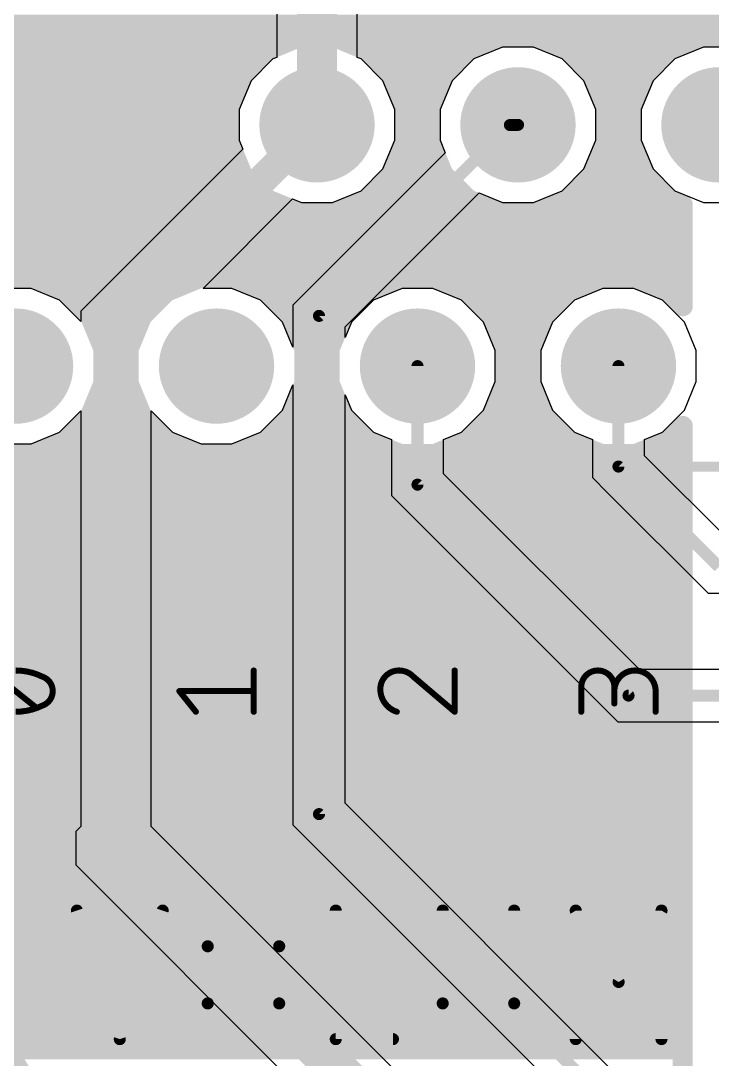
# Model space of a CAD drawing. Extents: x -1.28 to 1.28, y -1.28 to 1.27.
# Drawn here: x -1.047 to -0.703, y -0.645 to -0.128 of the extents above; entities that cross this region are included whole.
import ezdxf

# ---------------------------------------------------------------- set-up
doc = ezdxf.new("R2010")
doc.units = 0
for name, color, linetype in [('1', 12, 'CONTINUOUS'), ('16', 132, 'CONTINUOUS'), ('17', 110, 'CONTINUOUS'), ('20', 31, 'CONTINUOUS'), ('21', 100, 'CONTINUOUS')]:
    doc.layers.add(name, color=color, linetype=linetype)

# ---------------------------------------------------------------- blocks, each defined once
blk = doc.blocks.new('ROUNDP')
at = {"const_width": 0.5}
blk.add_lwpolyline([(0, -0.25, 1), (0, 0.25, 1), (0, -0.25)], format="xyb", dxfattribs=at)

msp = doc.modelspace()

# ---------------------------------------------------------------- linework, layer by layer
at = {"layer": '1', "const_width": 0.01}
for points in [[(-1.226636, -0.13), (-0.465355, -0.13)], [(-0.908693, -0.13622), (-0.924754, -0.142874)], [(-0.891307, -0.13622), (-0.908693, -0.13622)], [(-0.875245, -0.142874), (-0.891307, -0.13622)], [(-0.808693, -0.13622), (-0.824754, -0.142874)], [(-0.791307, -0.13622), (-0.808693, -0.13622)], [(-0.775245, -0.142874), (-0.791307, -0.13622)], [(-0.708693, -0.13622), (-0.724754, -0.142874)], [(-0.691307, -0.13622), (-0.708693, -0.13622)], [(-1.225384, -0.14), (-0.917817, -0.14)], [(-0.924754, -0.142874), (-0.937048, -0.155167)], [(-0.882183, -0.14), (-0.817817, -0.14)], [(-0.862952, -0.155167), (-0.875245, -0.142874)], [(-0.824754, -0.142874), (-0.837048, -0.155167)], [(-0.782183, -0.14), (-0.717817, -0.14)], [(-0.762952, -0.155167), (-0.775245, -0.142874)], [(-0.724754, -0.142874), (-0.737048, -0.155167)], [(-1.224132, -0.15), (-0.931881, -0.15)], [(-0.868119, -0.15), (-0.831881, -0.15)], [(-0.768119, -0.15), (-0.731881, -0.15)], [(-1.22288, -0.16), (-0.93905, -0.16)], [(-0.937048, -0.155167), (-0.943701, -0.171229)], [(-0.856299, -0.171229), (-0.862952, -0.155167)], [(-0.86095, -0.16), (-0.83905, -0.16)], [(-0.837048, -0.155167), (-0.843701, -0.171229)], [(-0.756299, -0.171229), (-0.762952, -0.155167)], [(-0.76095, -0.16), (-0.73905, -0.16)], [(-0.737048, -0.155167), (-0.743701, -0.171229)], [(-1.221628, -0.17), (-0.943192, -0.17)], [(-0.856808, -0.17), (-0.843192, -0.17)], [(-0.756808, -0.17), (-0.743192, -0.17)], [(-0.943701, -0.171229), (-0.943701, -0.188614)], [(-0.856299, -0.188614), (-0.856299, -0.171229)], [(-0.843701, -0.171229), (-0.843701, -0.188614)], [(-0.756299, -0.188614), (-0.756299, -0.171229)], [(-0.743701, -0.171229), (-0.743701, -0.188614)], [(-1.220376, -0.18), (-0.943701, -0.18)], [(-0.856299, -0.18), (-0.843701, -0.18)], [(-0.756299, -0.18), (-0.743701, -0.18)], [(-1.219124, -0.19), (-0.943127, -0.19)], [(-0.943701, -0.188614), (-0.937048, -0.204676)], [(-0.862952, -0.204676), (-0.856299, -0.188614)], [(-0.856873, -0.19), (-0.843127, -0.19)], [(-0.843701, -0.188614), (-0.837048, -0.204676)], [(-0.762952, -0.204676), (-0.756299, -0.188614)], [(-0.756873, -0.19), (-0.743127, -0.19)], [(-0.743701, -0.188614), (-0.737048, -0.204676)], [(-1.217872, -0.2), (-0.938984, -0.2)], [(-0.861016, -0.2), (-0.838984, -0.2)], [(-0.761016, -0.2), (-0.738984, -0.2)], [(-0.937048, -0.204676), (-0.924754, -0.216969)], [(-0.875245, -0.216969), (-0.862952, -0.204676)], [(-0.837048, -0.204676), (-0.824754, -0.216969)], [(-0.775245, -0.216969), (-0.762952, -0.204676)], [(-0.737048, -0.204676), (-0.724754, -0.216969)], [(-1.21662, -0.21), (-0.931723, -0.21)], [(-0.868277, -0.21), (-0.831723, -0.21)], [(-0.768277, -0.21), (-0.731723, -0.21)], [(-1.215288, -0.22), (-0.917437, -0.22)], [(-0.924754, -0.216969), (-0.908693, -0.223622)], [(-0.891307, -0.223622), (-0.875245, -0.216969)], [(-0.882563, -0.22), (-0.817437, -0.22)], [(-0.824754, -0.216969), (-0.808693, -0.223622)], [(-0.791307, -0.223622), (-0.775245, -0.216969)], [(-0.782563, -0.22), (-0.718, -0.22)], [(-0.724754, -0.216969), (-0.718, -0.219767)], [(-0.718, -0.219767), (-0.718, -0.270198)], [(-0.908693, -0.223622), (-0.891307, -0.223622)], [(-0.808693, -0.223622), (-0.791307, -0.223622)], [(-1.212929, -0.23), (-0.718, -0.23)], [(-1.21057, -0.24), (-0.718, -0.24)], [(-1.208211, -0.25), (-0.718, -0.25)], [(-1.041307, -0.256299), (-1.058693, -0.256299)], [(-1.025245, -0.262952), (-1.041307, -0.256299)], [(-0.958693, -0.256299), (-0.974754, -0.262952)], [(-0.941307, -0.256299), (-0.958693, -0.256299)], [(-0.925245, -0.262952), (-0.941307, -0.256299)], [(-0.858693, -0.256299), (-0.874754, -0.262952)], [(-0.841307, -0.256299), (-0.858693, -0.256299)], [(-0.825245, -0.262952), (-0.841307, -0.256299)], [(-0.758693, -0.256299), (-0.774754, -0.262952)], [(-0.741307, -0.256299), (-0.758693, -0.256299)], [(-0.725245, -0.262952), (-0.741307, -0.256299)], [(-1.032373, -0.26), (-0.967627, -0.26)], [(-1.012952, -0.275245), (-1.025245, -0.262952)], [(-0.974754, -0.262952), (-0.987048, -0.275245)], [(-0.932373, -0.26), (-0.867627, -0.26)], [(-0.912952, -0.275245), (-0.925245, -0.262952)], [(-0.874754, -0.262952), (-0.887048, -0.275245)], [(-0.832373, -0.26), (-0.767627, -0.26)], [(-0.812952, -0.275245), (-0.825245, -0.262952)], [(-0.774754, -0.262952), (-0.787048, -0.275245)], [(-0.732373, -0.26), (-0.718, -0.26)], [(-0.718, -0.270198), (-0.725245, -0.262952)], [(-1.018198, -0.27), (-0.981802, -0.27)], [(-0.918198, -0.27), (-0.881802, -0.27)], [(-0.818198, -0.27), (-0.781802, -0.27)], [(-0.718198, -0.27), (-0.718, -0.27)], [(-1.006299, -0.291307), (-1.012952, -0.275245)], [(-0.987048, -0.275245), (-0.993701, -0.291307)], [(-0.906299, -0.291307), (-0.912952, -0.275245)], [(-0.887048, -0.275245), (-0.893701, -0.291307)], [(-0.806299, -0.291307), (-0.812952, -0.275245)], [(-0.787048, -0.275245), (-0.793701, -0.291307)], [(-1.010983, -0.28), (-0.989017, -0.28)], [(-0.910983, -0.28), (-0.889017, -0.28)], [(-0.810983, -0.28), (-0.789017, -0.28)], [(-1.006841, -0.29), (-0.993159, -0.29)], [(-1.006299, -0.308693), (-1.006299, -0.291307)], [(-0.993701, -0.291307), (-0.993701, -0.308693)], [(-0.906841, -0.29), (-0.893159, -0.29)], [(-0.906299, -0.308693), (-0.906299, -0.291307)], [(-0.893701, -0.291307), (-0.893701, -0.308693)], [(-0.806841, -0.29), (-0.793159, -0.29)], [(-0.806299, -0.308693), (-0.806299, -0.291307)], [(-0.793701, -0.291307), (-0.793701, -0.308693)], [(-1.006299, -0.3), (-0.993701, -0.3)], [(-0.906299, -0.3), (-0.893701, -0.3)], [(-0.806299, -0.3), (-0.793701, -0.3)], [(-1.012952, -0.324754), (-1.006299, -0.308693)], [(-0.993701, -0.308693), (-0.987048, -0.324754)], [(-0.912952, -0.324754), (-0.906299, -0.308693)], [(-0.893701, -0.308693), (-0.887048, -0.324754)], [(-0.812952, -0.324754), (-0.806299, -0.308693)], [(-0.793701, -0.308693), (-0.787048, -0.324754)], [(-1.006841, -0.31), (-0.993159, -0.31)], [(-0.906841, -0.31), (-0.893159, -0.31)], [(-0.806841, -0.31), (-0.793159, -0.31)], [(-1.010983, -0.32), (-0.989017, -0.32)], [(-0.910983, -0.32), (-0.889017, -0.32)], [(-0.810983, -0.32), (-0.789017, -0.32)], [(-1.025245, -0.337048), (-1.012952, -0.324754)], [(-0.987048, -0.324754), (-0.974754, -0.337048)], [(-0.925245, -0.337048), (-0.912952, -0.324754)], [(-0.887048, -0.324754), (-0.874754, -0.337048)], [(-0.825245, -0.337048), (-0.812952, -0.324754)], [(-0.787048, -0.324754), (-0.774754, -0.337048)], [(-1.018198, -0.33), (-0.981802, -0.33)], [(-0.918198, -0.33), (-0.881802, -0.33)], [(-0.818198, -0.33), (-0.781802, -0.33)], [(-0.725245, -0.337048), (-0.718, -0.329802)], [(-0.718198, -0.33), (-0.718, -0.33)], [(-0.718, -0.329802), (-0.718, -0.87691)], [(-1.041307, -0.343701), (-1.025245, -0.337048)], [(-1.032373, -0.34), (-0.967627, -0.34)], [(-0.974754, -0.337048), (-0.958693, -0.343701)], [(-0.941307, -0.343701), (-0.925245, -0.337048)], [(-0.932373, -0.34), (-0.867627, -0.34)], [(-0.874754, -0.337048), (-0.858693, -0.343701)], [(-0.841307, -0.343701), (-0.825245, -0.337048)], [(-0.832373, -0.34), (-0.767627, -0.34)], [(-0.774754, -0.337048), (-0.758693, -0.343701)], [(-0.741307, -0.343701), (-0.725245, -0.337048)], [(-0.732373, -0.34), (-0.718, -0.34)], [(-1.058693, -0.343701), (-1.041307, -0.343701)], [(-0.958693, -0.343701), (-0.941307, -0.343701)], [(-0.858693, -0.343701), (-0.841307, -0.343701)], [(-0.758693, -0.343701), (-0.741307, -0.343701)], [(-1.184385, -0.35), (-0.718, -0.35)], [(-1.180861, -0.36), (-0.718, -0.36)], [(-1.177337, -0.37), (-0.718, -0.37)], [(-1.173813, -0.38), (-0.718, -0.38)], [(-1.170289, -0.39), (-0.718, -0.39)], [(-1.166765, -0.4), (-0.718, -0.4)], [(-1.163241, -0.41), (-0.718, -0.41)], [(-1.159717, -0.42), (-0.718, -0.42)], [(-1.156193, -0.43), (-0.718, -0.43)], [(-1.152669, -0.44), (-0.718, -0.44)], [(-1.149145, -0.45), (-0.718, -0.45)], [(-1.145621, -0.46), (-0.718, -0.46)], [(-1.142097, -0.47), (-0.718, -0.47)], [(-1.137657, -0.48), (-0.718, -0.48)], [(-1.132877, -0.49), (-0.718, -0.49)], [(-1.128096, -0.5), (-0.718, -0.5)], [(-1.123316, -0.51), (-0.718, -0.51)], [(-1.118535, -0.52), (-0.718, -0.52)], [(-1.113755, -0.53), (-0.718, -0.53)], [(-1.108974, -0.54), (-0.718, -0.54)], [(-1.104194, -0.55), (-0.718, -0.55)], [(-1.099413, -0.56), (-0.718, -0.56)], [(-1.094632, -0.57), (-0.718, -0.57)], [(-1.089852, -0.58), (-0.718, -0.58)], [(-1.085071, -0.59), (-0.718, -0.59)], [(-1.01464, -0.704545), (-1.084107, -0.592018)], [(-1.079179, -0.6), (-0.718, -0.6)], [(-1.073006, -0.61), (-0.718, -0.61)], [(-1.066833, -0.62), (-0.718, -0.62)], [(-1.060659, -0.63), (-0.718, -0.63)], [(-1.054486, -0.64), (-0.718, -0.64)]]:
    msp.add_lwpolyline(points, dxfattribs=at)
at = {"layer": '1', "const_width": 0.005}
for points in [[(-0.908693, -0.13372, 1), (-0.908693, -0.13872)], [(-0.907736, -0.13853, 1), (-0.909649, -0.133911)], [(-0.890351, -0.133911, 1), (-0.892264, -0.13853)], [(-0.891307, -0.13872, 1), (-0.891307, -0.13372)], [(-0.808693, -0.13372, 1), (-0.808693, -0.13872)], [(-0.807736, -0.13853, 1), (-0.809649, -0.133911)], [(-0.790351, -0.133911, 1), (-0.792264, -0.13853)], [(-0.791307, -0.13872, 1), (-0.791307, -0.13372)], [(-0.708693, -0.13372, 1), (-0.708693, -0.13872)], [(-0.707736, -0.13853, 1), (-0.709649, -0.133911)], [(-0.925711, -0.140564, 1), (-0.923798, -0.145183)], [(-0.922987, -0.144641, 1), (-0.926522, -0.141106)], [(-0.917817, -0.1425, 1), (-0.917817, -0.1375)], [(-0.882183, -0.1375, 1), (-0.882183, -0.1425)], [(-0.873478, -0.141106, 1), (-0.877013, -0.144641)], [(-0.876202, -0.145183, 1), (-0.874289, -0.140564)], [(-0.825711, -0.140564, 1), (-0.823798, -0.145183)], [(-0.822987, -0.144641, 1), (-0.826522, -0.141106)], [(-0.817817, -0.1425, 1), (-0.817817, -0.1375)], [(-0.782183, -0.1375, 1), (-0.782183, -0.1425)], [(-0.773478, -0.141106, 1), (-0.777013, -0.144641)], [(-0.776202, -0.145183, 1), (-0.774289, -0.140564)], [(-0.725711, -0.140564, 1), (-0.723798, -0.145183)], [(-0.722987, -0.144641, 1), (-0.726522, -0.141106)], [(-0.717817, -0.1425, 1), (-0.717817, -0.1375)], [(-0.931881, -0.1525, 1), (-0.931881, -0.1475)], [(-0.868119, -0.1475, 1), (-0.868119, -0.1525)], [(-0.831881, -0.1525, 1), (-0.831881, -0.1475)], [(-0.768119, -0.1475, 1), (-0.768119, -0.1525)], [(-0.731881, -0.1525, 1), (-0.731881, -0.1475)], [(-0.938815, -0.153399, 1), (-0.93528, -0.156934)], [(-0.934738, -0.156123, 1), (-0.939357, -0.15421)], [(-0.93905, -0.1625, 1), (-0.93905, -0.1575)], [(-0.860643, -0.15421, 1), (-0.865262, -0.156123)], [(-0.86472, -0.156934, 1), (-0.861184, -0.153399)], [(-0.86095, -0.1575, 1), (-0.86095, -0.1625)], [(-0.838815, -0.153399, 1), (-0.83528, -0.156934)], [(-0.834738, -0.156123, 1), (-0.839357, -0.15421)], [(-0.83905, -0.1625, 1), (-0.83905, -0.1575)], [(-0.760643, -0.15421, 1), (-0.765262, -0.156123)], [(-0.76472, -0.156934, 1), (-0.761184, -0.153399)], [(-0.76095, -0.1575, 1), (-0.76095, -0.1625)], [(-0.738815, -0.153399, 1), (-0.73528, -0.156934)], [(-0.734738, -0.156123, 1), (-0.739357, -0.15421)], [(-0.73905, -0.1625, 1), (-0.73905, -0.1575)], [(-0.943192, -0.1725, 1), (-0.943192, -0.1675)], [(-0.856808, -0.1675, 1), (-0.856808, -0.1725)], [(-0.843192, -0.1725, 1), (-0.843192, -0.1675)], [(-0.756808, -0.1675, 1), (-0.756808, -0.1725)], [(-0.743192, -0.1725, 1), (-0.743192, -0.1675)], [(-0.941201, -0.171229, 1), (-0.946201, -0.171229)], [(-0.94601, -0.170272, 1), (-0.941391, -0.172185)], [(-0.853799, -0.171229, 1), (-0.858799, -0.171229)], [(-0.858609, -0.172185, 1), (-0.85399, -0.170272)], [(-0.841201, -0.171229, 1), (-0.846201, -0.171229)], [(-0.84601, -0.170272, 1), (-0.841391, -0.172185)], [(-0.753799, -0.171229, 1), (-0.758799, -0.171229)], [(-0.758609, -0.172185, 1), (-0.75399, -0.170272)], [(-0.741201, -0.171229, 1), (-0.746201, -0.171229)], [(-0.74601, -0.170272, 1), (-0.741391, -0.172185)], [(-0.943701, -0.1825, 1), (-0.943701, -0.1775)], [(-0.856299, -0.1775, 1), (-0.856299, -0.1825)], [(-0.843701, -0.1825, 1), (-0.843701, -0.1775)], [(-0.756299, -0.1775, 1), (-0.756299, -0.1825)], [(-0.743701, -0.1825, 1), (-0.743701, -0.1775)], [(-0.941391, -0.187657, 1), (-0.94601, -0.189571)], [(-0.943127, -0.1925, 1), (-0.943127, -0.1875)], [(-0.856873, -0.1875, 1), (-0.856873, -0.1925)], [(-0.85399, -0.189571, 1), (-0.858609, -0.187657)], [(-0.841391, -0.187657, 1), (-0.84601, -0.189571)], [(-0.843127, -0.1925, 1), (-0.843127, -0.1875)], [(-0.756873, -0.1875, 1), (-0.756873, -0.1925)], [(-0.75399, -0.189571, 1), (-0.758609, -0.187657)], [(-0.741391, -0.187657, 1), (-0.74601, -0.189571)], [(-0.743127, -0.1925, 1), (-0.743127, -0.1875)], [(-0.946201, -0.188614, 1), (-0.941201, -0.188614)], [(-0.858799, -0.188614, 1), (-0.853799, -0.188614)], [(-0.846201, -0.188614, 1), (-0.841201, -0.188614)], [(-0.758799, -0.188614, 1), (-0.753799, -0.188614)], [(-0.746201, -0.188614, 1), (-0.741201, -0.188614)], [(-0.938984, -0.2025, 1), (-0.938984, -0.1975)], [(-0.861016, -0.1975, 1), (-0.861016, -0.2025)], [(-0.838984, -0.2025, 1), (-0.838984, -0.1975)], [(-0.761016, -0.1975, 1), (-0.761016, -0.2025)], [(-0.738984, -0.2025, 1), (-0.738984, -0.1975)], [(-0.93528, -0.202908, 1), (-0.938815, -0.206443)], [(-0.939357, -0.205632, 1), (-0.934738, -0.203719)], [(-0.865262, -0.203719, 1), (-0.860643, -0.205632)], [(-0.861184, -0.206443, 1), (-0.86472, -0.202908)], [(-0.83528, -0.202908, 1), (-0.838815, -0.206443)], [(-0.839357, -0.205632, 1), (-0.834738, -0.203719)], [(-0.765262, -0.203719, 1), (-0.760643, -0.205632)], [(-0.761184, -0.206443, 1), (-0.76472, -0.202908)], [(-0.73528, -0.202908, 1), (-0.738815, -0.206443)], [(-0.739357, -0.205632, 1), (-0.734738, -0.203719)], [(-0.931723, -0.2125, 1), (-0.931723, -0.2075)], [(-0.868277, -0.2075, 1), (-0.868277, -0.2125)], [(-0.831723, -0.2125, 1), (-0.831723, -0.2075)], [(-0.768277, -0.2075, 1), (-0.768277, -0.2125)], [(-0.731723, -0.2125, 1), (-0.731723, -0.2075)], [(-0.923798, -0.214659, 1), (-0.925711, -0.219279)], [(-0.926522, -0.218737, 1), (-0.922987, -0.215201)], [(-0.917437, -0.2225, 1), (-0.917437, -0.2175)], [(-0.882563, -0.2175, 1), (-0.882563, -0.2225)], [(-0.877013, -0.215201, 1), (-0.873478, -0.218737)], [(-0.874289, -0.219279, 1), (-0.876202, -0.214659)], [(-0.823798, -0.214659, 1), (-0.825711, -0.219279)], [(-0.826522, -0.218737, 1), (-0.822987, -0.215201)], [(-0.817437, -0.2225, 1), (-0.817437, -0.2175)], [(-0.782563, -0.2175, 1), (-0.782563, -0.2225)], [(-0.777013, -0.215201, 1), (-0.773478, -0.218737)], [(-0.774289, -0.219279, 1), (-0.776202, -0.214659)], [(-0.723798, -0.214659, 1), (-0.725711, -0.219279)], [(-0.726522, -0.218737, 1), (-0.722987, -0.215201)], [(-0.7155, -0.219767, 1), (-0.7205, -0.219767)], [(-0.718957, -0.222076, 1), (-0.717043, -0.217457)], [(-0.718, -0.2225, 1), (-0.718, -0.2175)], [(-0.908693, -0.221122, 1), (-0.908693, -0.226122)], [(-0.909649, -0.225932, 1), (-0.907736, -0.221312)], [(-0.892264, -0.221312, 1), (-0.890351, -0.225932)], [(-0.891307, -0.226122, 1), (-0.891307, -0.221122)], [(-0.808693, -0.221122, 1), (-0.808693, -0.226122)], [(-0.809649, -0.225932, 1), (-0.807736, -0.221312)], [(-0.792264, -0.221312, 1), (-0.790351, -0.225932)], [(-0.791307, -0.226122, 1), (-0.791307, -0.221122)], [(-0.718, -0.2325, 1), (-0.718, -0.2275)], [(-0.718, -0.2425, 1), (-0.718, -0.2375)], [(-0.718, -0.2525, 1), (-0.718, -0.2475)], [(-1.040351, -0.25399, 1), (-1.042264, -0.258609)], [(-1.041307, -0.258799, 1), (-1.041307, -0.253799)], [(-0.958693, -0.253799, 1), (-0.958693, -0.258799)], [(-0.957736, -0.258609, 1), (-0.959649, -0.25399)], [(-0.940351, -0.25399, 1), (-0.942264, -0.258609)], [(-0.941307, -0.258799, 1), (-0.941307, -0.253799)], [(-0.858693, -0.253799, 1), (-0.858693, -0.258799)], [(-0.857736, -0.258609, 1), (-0.859649, -0.25399)], [(-0.840351, -0.25399, 1), (-0.842264, -0.258609)], [(-0.841307, -0.258799, 1), (-0.841307, -0.253799)], [(-0.758693, -0.253799, 1), (-0.758693, -0.258799)], [(-0.757736, -0.258609, 1), (-0.759649, -0.25399)], [(-0.740351, -0.25399, 1), (-0.742264, -0.258609)], [(-0.741307, -0.258799, 1), (-0.741307, -0.253799)], [(-1.032373, -0.2575, 1), (-1.032373, -0.2625)], [(-1.023478, -0.261184, 1), (-1.027013, -0.26472)], [(-1.026202, -0.265262, 1), (-1.024289, -0.260643)], [(-0.975711, -0.260643, 1), (-0.973798, -0.265262)], [(-0.972987, -0.26472, 1), (-0.976522, -0.261184)], [(-0.967627, -0.2625, 1), (-0.967627, -0.2575)], [(-0.932373, -0.2575, 1), (-0.932373, -0.2625)], [(-0.923478, -0.261184, 1), (-0.927013, -0.26472)], [(-0.926202, -0.265262, 1), (-0.924289, -0.260643)], [(-0.875711, -0.260643, 1), (-0.873798, -0.265262)], [(-0.872987, -0.26472, 1), (-0.876522, -0.261184)], [(-0.867627, -0.2625, 1), (-0.867627, -0.2575)], [(-0.832373, -0.2575, 1), (-0.832373, -0.2625)], [(-0.823478, -0.261184, 1), (-0.827013, -0.26472)], [(-0.826202, -0.265262, 1), (-0.824289, -0.260643)], [(-0.775711, -0.260643, 1), (-0.773798, -0.265262)], [(-0.772987, -0.26472, 1), (-0.776522, -0.261184)], [(-0.767627, -0.2625, 1), (-0.767627, -0.2575)], [(-0.732373, -0.2575, 1), (-0.732373, -0.2625)], [(-0.723478, -0.261185, 1), (-0.727013, -0.26472)], [(-0.726202, -0.265262, 1), (-0.724289, -0.260643)], [(-0.718, -0.2625, 1), (-0.718, -0.2575)], [(-1.018198, -0.2675, 1), (-1.018198, -0.2725)], [(-0.981802, -0.2725, 1), (-0.981802, -0.2675)], [(-0.918198, -0.2675, 1), (-0.918198, -0.2725)], [(-0.881802, -0.2725, 1), (-0.881802, -0.2675)], [(-0.818198, -0.2675, 1), (-0.818198, -0.2725)], [(-0.781802, -0.2725, 1), (-0.781802, -0.2675)], [(-0.718198, -0.2675, 1), (-0.718198, -0.2725)], [(-0.7205, -0.270198, 1), (-0.7155, -0.270198)], [(-0.719768, -0.271966, 1), (-0.716232, -0.26843)], [(-0.718, -0.2725, 1), (-0.718, -0.2675)], [(-1.010643, -0.274289, 1), (-1.015262, -0.276202)], [(-1.01472, -0.277013, 1), (-1.011184, -0.273478)], [(-0.988815, -0.273478, 1), (-0.98528, -0.277013)], [(-0.984738, -0.276202, 1), (-0.989357, -0.274289)], [(-0.910643, -0.274289, 1), (-0.915262, -0.276202)], [(-0.91472, -0.277013, 1), (-0.911184, -0.273478)], [(-0.888815, -0.273478, 1), (-0.88528, -0.277013)], [(-0.884738, -0.276202, 1), (-0.889357, -0.274289)], [(-0.810643, -0.274289, 1), (-0.815262, -0.276202)], [(-0.81472, -0.277013, 1), (-0.811184, -0.273478)], [(-0.788815, -0.273478, 1), (-0.78528, -0.277013)], [(-0.784738, -0.276202, 1), (-0.789357, -0.274289)], [(-1.010983, -0.2775, 1), (-1.010983, -0.2825)], [(-0.989017, -0.2825, 1), (-0.989017, -0.2775)], [(-0.910983, -0.2775, 1), (-0.910983, -0.2825)], [(-0.889017, -0.2825, 1), (-0.889017, -0.2775)], [(-0.810983, -0.2775, 1), (-0.810983, -0.2825)], [(-0.789017, -0.2825, 1), (-0.789017, -0.2775)], [(-1.006841, -0.2875, 1), (-1.006841, -0.2925)], [(-1.003799, -0.291307, 1), (-1.008799, -0.291307)], [(-1.008609, -0.292264, 1), (-1.00399, -0.290351)], [(-0.991201, -0.291307, 1), (-0.996201, -0.291307)], [(-0.99601, -0.290351, 1), (-0.991391, -0.292264)], [(-0.993159, -0.2925, 1), (-0.993159, -0.2875)], [(-0.906841, -0.2875, 1), (-0.906841, -0.2925)], [(-0.903799, -0.291307, 1), (-0.908799, -0.291307)], [(-0.908609, -0.292264, 1), (-0.90399, -0.290351)], [(-0.891201, -0.291307, 1), (-0.896201, -0.291307)], [(-0.89601, -0.290351, 1), (-0.891391, -0.292264)], [(-0.893159, -0.2925, 1), (-0.893159, -0.2875)], [(-0.806841, -0.2875, 1), (-0.806841, -0.2925)], [(-0.803799, -0.291307, 1), (-0.808799, -0.291307)], [(-0.808609, -0.292264, 1), (-0.80399, -0.290351)], [(-0.791201, -0.291307, 1), (-0.796201, -0.291307)], [(-0.79601, -0.290351, 1), (-0.791391, -0.292264)], [(-0.793159, -0.2925, 1), (-0.793159, -0.2875)], [(-1.006299, -0.2975, 1), (-1.006299, -0.3025)], [(-0.993701, -0.3025, 1), (-0.993701, -0.2975)], [(-0.906299, -0.2975, 1), (-0.906299, -0.3025)], [(-0.893701, -0.3025, 1), (-0.893701, -0.2975)], [(-0.806299, -0.2975, 1), (-0.806299, -0.3025)], [(-0.793701, -0.3025, 1), (-0.793701, -0.2975)], [(-1.00399, -0.309649, 1), (-1.008609, -0.307736)], [(-0.991391, -0.307736, 1), (-0.99601, -0.309649)], [(-0.90399, -0.309649, 1), (-0.908609, -0.307736)], [(-0.891391, -0.307736, 1), (-0.89601, -0.309649)], [(-0.80399, -0.309649, 1), (-0.808609, -0.307736)], [(-0.791391, -0.307736, 1), (-0.79601, -0.309649)], [(-1.006841, -0.3075, 1), (-1.006841, -0.3125)], [(-1.008799, -0.308693, 1), (-1.003799, -0.308693)], [(-0.996201, -0.308693, 1), (-0.991201, -0.308693)], [(-0.993159, -0.3125, 1), (-0.993159, -0.3075)], [(-0.906841, -0.3075, 1), (-0.906841, -0.3125)], [(-0.908799, -0.308693, 1), (-0.903799, -0.308693)], [(-0.896201, -0.308693, 1), (-0.891201, -0.308693)], [(-0.893159, -0.3125, 1), (-0.893159, -0.3075)], [(-0.806841, -0.3075, 1), (-0.806841, -0.3125)], [(-0.808799, -0.308693, 1), (-0.803799, -0.308693)], [(-0.796201, -0.308693, 1), (-0.791201, -0.308693)], [(-0.793159, -0.3125, 1), (-0.793159, -0.3075)], [(-1.010983, -0.3175, 1), (-1.010983, -0.3225)], [(-0.989017, -0.3225, 1), (-0.989017, -0.3175)], [(-0.910983, -0.3175, 1), (-0.910983, -0.3225)], [(-0.889017, -0.3225, 1), (-0.889017, -0.3175)], [(-0.810983, -0.3175, 1), (-0.810983, -0.3225)], [(-0.789017, -0.3225, 1), (-0.789017, -0.3175)], [(-1.011184, -0.326522, 1), (-1.01472, -0.322987)], [(-0.98528, -0.322987, 1), (-0.988815, -0.326522)], [(-0.911184, -0.326522, 1), (-0.91472, -0.322987)], [(-0.88528, -0.322987, 1), (-0.888815, -0.326522)], [(-0.811184, -0.326522, 1), (-0.81472, -0.322987)], [(-0.78528, -0.322987, 1), (-0.788815, -0.326522)], [(-1.018198, -0.3275, 1), (-1.018198, -0.3325)], [(-1.015262, -0.323798, 1), (-1.010643, -0.325711)], [(-0.989357, -0.325711, 1), (-0.984738, -0.323798)], [(-0.981802, -0.3325, 1), (-0.981802, -0.3275)], [(-0.918198, -0.3275, 1), (-0.918198, -0.3325)], [(-0.915262, -0.323798, 1), (-0.910643, -0.325711)], [(-0.889357, -0.325711, 1), (-0.884738, -0.323798)], [(-0.881802, -0.3325, 1), (-0.881802, -0.3275)], [(-0.818198, -0.3275, 1), (-0.818198, -0.3325)], [(-0.815262, -0.323798, 1), (-0.810643, -0.325711)], [(-0.789357, -0.325711, 1), (-0.784738, -0.323798)], [(-0.781802, -0.3325, 1), (-0.781802, -0.3275)], [(-0.718198, -0.3275, 1), (-0.718198, -0.3325)], [(-0.7155, -0.329802, 1), (-0.7205, -0.329802)], [(-0.716232, -0.33157, 1), (-0.719768, -0.328034)], [(-0.718, -0.3325, 1), (-0.718, -0.3275)], [(-1.032373, -0.3375, 1), (-1.032373, -0.3425)], [(-1.027013, -0.33528, 1), (-1.023478, -0.338815)], [(-1.024289, -0.339357, 1), (-1.026202, -0.334738)], [(-0.973798, -0.334738, 1), (-0.975711, -0.339357)], [(-0.976522, -0.338815, 1), (-0.972987, -0.33528)], [(-0.967627, -0.3425, 1), (-0.967627, -0.3375)], [(-0.932373, -0.3375, 1), (-0.932373, -0.3425)], [(-0.927013, -0.33528, 1), (-0.923478, -0.338815)], [(-0.924289, -0.339357, 1), (-0.926202, -0.334738)], [(-0.873798, -0.334738, 1), (-0.875711, -0.339357)], [(-0.876522, -0.338815, 1), (-0.872987, -0.33528)], [(-0.867627, -0.3425, 1), (-0.867627, -0.3375)], [(-0.832373, -0.3375, 1), (-0.832373, -0.3425)], [(-0.827013, -0.33528, 1), (-0.823478, -0.338815)], [(-0.824289, -0.339357, 1), (-0.826202, -0.334738)], [(-0.773798, -0.334738, 1), (-0.775711, -0.339357)], [(-0.776522, -0.338815, 1), (-0.772987, -0.33528)], [(-0.767627, -0.3425, 1), (-0.767627, -0.3375)], [(-0.732373, -0.3375, 1), (-0.732373, -0.3425)], [(-0.727013, -0.33528, 1), (-0.723478, -0.338815)], [(-0.724289, -0.339357, 1), (-0.726202, -0.334738)], [(-0.718, -0.3425, 1), (-0.718, -0.3375)], [(-1.042264, -0.341391, 1), (-1.040351, -0.34601)], [(-1.041307, -0.346201, 1), (-1.041307, -0.341201)], [(-0.958693, -0.341201, 1), (-0.958693, -0.346201)], [(-0.959649, -0.34601, 1), (-0.957736, -0.341391)], [(-0.942264, -0.341391, 1), (-0.940351, -0.34601)], [(-0.941307, -0.346201, 1), (-0.941307, -0.341201)], [(-0.858693, -0.341201, 1), (-0.858693, -0.346201)], [(-0.859649, -0.34601, 1), (-0.857736, -0.341391)], [(-0.842264, -0.341391, 1), (-0.840351, -0.34601)], [(-0.841307, -0.346201, 1), (-0.841307, -0.341201)], [(-0.758693, -0.341201, 1), (-0.758693, -0.346201)], [(-0.759649, -0.34601, 1), (-0.757736, -0.341391)], [(-0.742264, -0.341391, 1), (-0.740351, -0.34601)], [(-0.741307, -0.346201, 1), (-0.741307, -0.341201)], [(-0.718, -0.3525, 1), (-0.718, -0.3475)], [(-0.718, -0.3625, 1), (-0.718, -0.3575)], [(-0.718, -0.3725, 1), (-0.718, -0.3675)], [(-0.718, -0.3825, 1), (-0.718, -0.3775)], [(-0.718, -0.3925, 1), (-0.718, -0.3875)], [(-0.718, -0.4025, 1), (-0.718, -0.3975)], [(-0.718, -0.4125, 1), (-0.718, -0.4075)], [(-0.718, -0.4225, 1), (-0.718, -0.4175)], [(-0.718, -0.4325, 1), (-0.718, -0.4275)], [(-0.718, -0.4425, 1), (-0.718, -0.4375)], [(-0.718, -0.4525, 1), (-0.718, -0.4475)], [(-0.718, -0.4625, 1), (-0.718, -0.4575)], [(-0.718, -0.4725, 1), (-0.718, -0.4675)], [(-0.718, -0.4825, 1), (-0.718, -0.4775)], [(-0.718, -0.4925, 1), (-0.718, -0.4875)], [(-0.718, -0.5025, 1), (-0.718, -0.4975)], [(-0.718, -0.5125, 1), (-0.718, -0.5075)], [(-0.718, -0.5225, 1), (-0.718, -0.5175)], [(-0.718, -0.5325, 1), (-0.718, -0.5275)], [(-0.718, -0.5425, 1), (-0.718, -0.5375)], [(-0.718, -0.5525, 1), (-0.718, -0.5475)], [(-0.718, -0.5625, 1), (-0.718, -0.5575)], [(-0.718, -0.5725, 1), (-0.718, -0.5675)], [(-0.718, -0.5825, 1), (-0.718, -0.5775)], [(-0.718, -0.5925, 1), (-0.718, -0.5875)], [(-0.718, -0.6025, 1), (-0.718, -0.5975)], [(-0.718, -0.6125, 1), (-0.718, -0.6075)], [(-0.718, -0.6225, 1), (-0.718, -0.6175)], [(-0.718, -0.6325, 1), (-0.718, -0.6275)], [(-0.718, -0.6425, 1), (-0.718, -0.6375)]]:
    msp.add_lwpolyline(points, format="xyb", dxfattribs=at)
at = {"layer": '16'}
for p, q in [((-0.879999, -0.146316), (-0.879999, 0.062285)), ((-0.920001, 0.045715), (-0.920001, -0.146316)), ((-0.807698, -0.14122), (-0.821923, -0.147112)), ((-0.792302, -0.14122), (-0.807698, -0.14122)), ((-0.778077, -0.147112), (-0.792302, -0.14122)), ((-0.707698, -0.14122), (-0.721923, -0.147112)), ((-0.692302, -0.14122), (-0.707698, -0.14122)), ((-0.921923, -0.147112), (-0.932809, -0.157999)), ((-0.920001, -0.146316), (-0.921923, -0.147112)), ((-0.878077, -0.147112), (-0.879999, -0.146316)), ((-0.86719, -0.157999), (-0.878077, -0.147112)), ((-0.821923, -0.147112), (-0.832809, -0.157999)), ((-0.76719, -0.157999), (-0.778077, -0.147112)), ((-0.721923, -0.147112), (-0.732809, -0.157999)), ((-0.932809, -0.157999), (-0.938701, -0.172223)), ((-0.861298, -0.172223), (-0.86719, -0.157999)), ((-0.832809, -0.157999), (-0.838701, -0.172223)), ((-0.761298, -0.172223), (-0.76719, -0.157999)), ((-0.732809, -0.157999), (-0.738701, -0.172223)), ((-0.938701, -0.172223), (-0.938701, -0.187619)), ((-0.861298, -0.187619), (-0.861298, -0.172223)), ((-0.838701, -0.172223), (-0.838701, -0.187619)), ((-0.761298, -0.187619), (-0.761298, -0.172223)), ((-0.738701, -0.172223), (-0.738701, -0.187619)), ((-0.938701, -0.187619), (-0.93687, -0.192041)), ((-0.86719, -0.201844), (-0.861298, -0.187619)), ((-0.838701, -0.187619), (-0.836154, -0.193769)), ((-0.76719, -0.201844), (-0.761298, -0.187619)), ((-0.738701, -0.187619), (-0.732809, -0.201844)), ((-0.93687, -0.192041), (-1.007249, -0.262421)), ((-0.836154, -0.193769), (-0.912001, -0.269615)), ((-0.878077, -0.212731), (-0.86719, -0.201844)), ((-0.778077, -0.212731), (-0.76719, -0.201844)), ((-0.732809, -0.201844), (-0.721923, -0.212731)), ((-0.956628, -0.261298), (-0.91212, -0.216791)), ((-0.91212, -0.216791), (-0.907698, -0.218623)), ((-0.892302, -0.218623), (-0.878077, -0.212731)), ((-0.885999, -0.280385), (-0.819393, -0.213779)), ((-0.819393, -0.213779), (-0.807698, -0.218623)), ((-0.792302, -0.218623), (-0.778077, -0.212731)), ((-0.721923, -0.212731), (-0.707698, -0.218623)), ((-0.907698, -0.218623), (-0.892302, -0.218623)), ((-0.807698, -0.218623), (-0.792302, -0.218623)), ((-0.707698, -0.218623), (-0.692302, -0.218623)), ((-1.042302, -0.261298), (-1.057698, -0.261298)), ((-1.028077, -0.26719), (-1.042302, -0.261298)), ((-1.007249, -0.262421), (-1.017501, -0.272672)), ((-0.942302, -0.261298), (-0.956628, -0.261298)), ((-0.928077, -0.26719), (-0.942302, -0.261298)), ((-0.857698, -0.261298), (-0.871923, -0.26719)), ((-0.842302, -0.261298), (-0.857698, -0.261298)), ((-0.828077, -0.26719), (-0.842302, -0.261298)), ((-0.757698, -0.261298), (-0.771923, -0.26719)), ((-0.742302, -0.261298), (-0.757698, -0.261298)), ((-0.728077, -0.26719), (-0.742302, -0.261298)), ((-1.017501, -0.277767), (-1.028077, -0.26719)), ((-0.91719, -0.278077), (-0.928077, -0.26719)), ((-0.871923, -0.26719), (-0.882809, -0.278077)), ((-0.81719, -0.278077), (-0.828077, -0.26719)), ((-0.771923, -0.26719), (-0.782809, -0.278077)), ((-0.71719, -0.278077), (-0.728077, -0.26719)), ((-1.017501, -0.272672), (-1.017501, -0.277767)), ((-0.912001, -0.269615), (-0.912001, -0.290607)), ((-0.912001, -0.290607), (-0.91719, -0.278077)), ((-0.882809, -0.278077), (-0.885999, -0.285778)), ((-0.811298, -0.292302), (-0.81719, -0.278077)), ((-0.782809, -0.278077), (-0.788701, -0.292302)), ((-0.711298, -0.292302), (-0.71719, -0.278077)), ((-0.885999, -0.285778), (-0.885999, -0.280385)), ((-0.811298, -0.307698), (-0.811298, -0.292302)), ((-0.788701, -0.292302), (-0.788701, -0.307698)), ((-0.711298, -0.307698), (-0.711298, -0.292302)), ((-0.91719, -0.321923), (-0.912001, -0.309393)), ((-0.912001, -0.309393), (-0.912001, -0.528385)), ((-0.81719, -0.321923), (-0.811298, -0.307698)), ((-0.788701, -0.307698), (-0.782809, -0.321923)), ((-0.71719, -0.321923), (-0.711298, -0.307698)), ((-0.885999, -0.517615), (-0.885999, -0.314221)), ((-0.885999, -0.314221), (-0.882809, -0.321923)), ((-1.028077, -0.332809), (-1.017501, -0.322233)), ((-1.017501, -0.322233), (-1.017501, -0.529215)), ((-0.982499, -0.529215), (-0.982499, -0.322233)), ((-0.982499, -0.322233), (-0.971923, -0.332809)), ((-0.928077, -0.332809), (-0.91719, -0.321923)), ((-0.882809, -0.321923), (-0.871923, -0.332809)), ((-0.828077, -0.332809), (-0.81719, -0.321923)), ((-0.782809, -0.321923), (-0.771923, -0.332809)), ((-0.728077, -0.332809), (-0.71719, -0.321923)), ((-1.042302, -0.338701), (-1.028077, -0.332809)), ((-0.971923, -0.332809), (-0.957698, -0.338701)), ((-0.942302, -0.338701), (-0.928077, -0.332809)), ((-0.871923, -0.332809), (-0.863001, -0.336505)), ((-0.836999, -0.336505), (-0.828077, -0.332809)), ((-0.771923, -0.332809), (-0.763001, -0.336505)), ((-0.736999, -0.336505), (-0.728077, -0.332809)), ((-1.057698, -0.338701), (-1.042302, -0.338701)), ((-0.957698, -0.338701), (-0.942302, -0.338701)), ((-0.863001, -0.336505), (-0.863001, -0.364385)), ((-0.836999, -0.353615), (-0.836999, -0.336505)), ((-0.763001, -0.336505), (-0.763001, -0.355385)), ((-0.736999, -0.344615), (-0.736999, -0.336505)), ((-0.694615, -0.386999), (-0.736999, -0.344615)), ((-0.739615, -0.450999), (-0.836999, -0.353615)), ((-0.763001, -0.355385), (-0.755385, -0.363001)), ((-0.863001, -0.364385), (-0.750385, -0.477001)), ((-0.755385, -0.363001), (-0.705385, -0.413001)), ((-0.705385, -0.413001), (-0.443615, -0.413001)), ((-0.285385, -0.450999), (-0.739615, -0.450999)), ((-0.750385, -0.477001), (-0.274615, -0.477001)), ((-0.471102, -0.932512), (-0.885999, -0.517615)), ((-1.017501, -0.529215), (-1.020001, -0.531715)), ((-1.020001, -0.531715), (-1.020001, -0.548285)), ((-0.425715, -1.085999), (-0.982499, -0.529215)), ((-0.912001, -0.528385), (-0.904385, -0.536001)), ((-0.904385, -0.536001), (-0.425385, -1.015001)), ((-1.020001, -0.548285), (-0.442285, -1.126001))]:
    msp.add_line(p, q, dxfattribs=at)
for points, const_width in [([(-0.9, 0.054), (-0.9, -0.179921)], 0.02), ([(-0.9, -0.179921), (-1, -0.279921)], 0.015), ([(-0.804, -0.18), (-0.899, -0.275)], 0.006), ([(-0.804, -0.18), (-0.8, -0.179921)], 0.006), ([(-1, -0.279921), (-1, -0.54)], 0.015), ([(-0.899, -0.275), (-0.899, -0.523)], 0.006), ([(-0.85, -0.3), (-0.85, -0.359)], 0.006), ([(-0.75, -0.3), (-0.75, -0.35)], 0.006), ([(-0.7, -0.4), (-0.75, -0.35)], 0.006), ([(-0.745, -0.464), (-0.85, -0.359)], 0.006), ([(-0.745, -0.464), (-0.28, -0.464)], 0.006), ([(-0.899, -0.523), (-0.42, -1.002)], 0.006), ([(-1, -0.54), (-0.434, -1.106)], 0.02)]:
    msp.add_lwpolyline(points, dxfattribs=dict(at, const_width=const_width))
for points, const_width in [([(-0.905, -0.179921, 1), (-0.895, -0.179921)], 0.01), ([(-0.897348, -0.182573, 1), (-0.902652, -0.17727)], 0.0075), ([(-0.80403, -0.1785, 1), (-0.80397, -0.1815)], 0.003), ([(-0.802939, -0.181061, 1), (-0.805061, -0.178939)], 0.003), ([(-0.79997, -0.181421, 1), (-0.80003, -0.178422)], 0.003), ([(-0.99625, -0.279921, 1), (-1.00375, -0.279921)], 0.0075), ([(-1.002652, -0.27727, 1), (-0.997348, -0.282573)], 0.0075), ([(-0.8975, -0.275, 1), (-0.9005, -0.275)], 0.003), ([(-0.900061, -0.273939, 1), (-0.897939, -0.276061)], 0.003), ([(-0.8485, -0.3, 1), (-0.8515, -0.3)], 0.003), ([(-0.7485, -0.3, 1), (-0.7515, -0.3)], 0.003), ([(-0.748939, -0.348939, 1), (-0.751061, -0.351061)], 0.003), ([(-0.7515, -0.35, 1), (-0.7485, -0.35)], 0.003), ([(-0.848939, -0.357939, 1), (-0.851061, -0.360061)], 0.003), ([(-0.8515, -0.359, 1), (-0.8485, -0.359)], 0.003), ([(-0.745, -0.4625, 1), (-0.745, -0.4655)], 0.003), ([(-0.746061, -0.465061, 1), (-0.743939, -0.462939)], 0.003), ([(-0.897939, -0.521939, 1), (-0.900061, -0.524061)], 0.003), ([(-0.9005, -0.523, 1), (-0.8975, -0.523)], 0.003), ([(-0.996464, -0.536464, 1), (-1.003536, -0.543536)], 0.01), ([(-1.00375, -0.54, 1), (-0.99625, -0.54)], 0.0075)]:
    msp.add_lwpolyline(points, format="xyb", dxfattribs=dict(at, const_width=const_width))
at = {"layer": '20'}
msp.add_arc((0, -0.000471), 1.279996, 95.065, 84.935, dxfattribs=at)
at = {"layer": '21'}
for points, const_width in [([(1.2, -0.35), (-1.2, -0.35)], 0.005), ([(-1.039722, -0.47), (-1.060278, -0.453555)], 0.003), ([(-0.9315, -0.472055), (-0.9315, -0.4515)], 0.003), ([(-0.852055, -0.454583), (-0.8315, -0.472055)], 0.003), ([(-0.8315, -0.472055), (-0.8315, -0.4515)], 0.003), ([(-0.7685, -0.472055), (-0.7685, -0.459722)], 0.003), ([(-0.752055, -0.459722), (-0.752055, -0.467944)], 0.003), ([(-0.960278, -0.472055), (-0.9685, -0.461778)], 0.003), ([(-0.9685, -0.461778), (-0.9315, -0.461778)], 0.003), ([(-0.7315, -0.472055), (-0.7315, -0.461778)], 0.003), ([(-1.019468, -0.571), (-0.998135, -0.635)], 0.006), ([(-0.998135, -0.635), (-0.976802, -0.571)], 0.006), ([(-0.890664, -0.571), (-0.890664, -0.635)], 0.006), ([(-0.837446, -0.571), (-0.837446, -0.617222)], 0.006), ([(-0.801891, -0.617222), (-0.801891, -0.571)], 0.006), ([(-0.771256, -0.635), (-0.771256, -0.571)], 0.006), ([(-0.771256, -0.571), (-0.749922, -0.606556)], 0.006), ([(-0.749922, -0.606556), (-0.728589, -0.571)], 0.006), ([(-0.728589, -0.571), (-0.728589, -0.635)], 0.006), ([(-0.954373, -0.617222), (-0.954373, -0.588778)], 0.006), ([(-0.918817, -0.588778), (-0.918817, -0.617222)], 0.006), ([(-0.890664, -0.635), (-0.862219, -0.635)], 0.006)]:
    msp.add_lwpolyline(points, dxfattribs=dict(at, const_width=const_width))
for points, const_width in [([(-1.036639, -0.454583, 0.113886), (-1.05, -0.4515)], 0.003), ([(-1.0315, -0.461778, 0.320453), (-1.036639, -0.454583)], 0.003), ([(-1.036396, -0.453874, 1), (-1.036882, -0.455293)], 0.0015), ([(-1.036967, -0.455257, 1), (-1.03631, -0.453909)], 0.0015), ([(-0.93075, -0.4515, 1), (-0.93225, -0.4515)], 0.0015), ([(-0.85925, -0.4515, 0.414214), (-0.8685, -0.46075)], 0.003), ([(-0.852055, -0.454583, 0.205252), (-0.85925, -0.4515)], 0.003), ([(-0.85925, -0.45075, 1), (-0.85925, -0.45225)], 0.0015), ([(-0.85925, -0.45225, 1), (-0.85925, -0.45075)], 0.0015), ([(-0.85157, -0.454012, 1), (-0.852541, -0.455155)], 0.0015), ([(-0.852599, -0.455101, 1), (-0.851512, -0.454066)], 0.0015), ([(-0.83075, -0.4515, 1), (-0.83225, -0.4515)], 0.0015), ([(-0.752055, -0.459722, 1), (-0.7685, -0.459722)], 0.003), ([(-0.7315, -0.461778, 1), (-0.752055, -0.461778)], 0.003), ([(-0.8685, -0.46075, 0.32519), (-0.860278, -0.472055)], 0.003), ([(-0.86775, -0.46075, 1), (-0.86925, -0.46075)], 0.0015), ([(-0.86925, -0.46075, 1), (-0.86775, -0.46075)], 0.0015), ([(-0.76775, -0.459722, 1), (-0.76925, -0.459722)], 0.0015), ([(-0.76925, -0.459722, 1), (-0.76775, -0.459722)], 0.0015), ([(-0.751305, -0.459722, 1), (-0.752805, -0.459722)], 0.0015), ([(-0.752805, -0.459722, 1), (-0.751305, -0.459722)], 0.0015), ([(-1.036639, -0.468972, 0.32046), (-1.0315, -0.461778)], 0.003), ([(-1.03075, -0.461778, 1), (-1.03225, -0.461778)], 0.0015), ([(-1.03225, -0.461778, 1), (-1.03075, -0.461778)], 0.0015), ([(-0.967914, -0.461309, 1), (-0.969086, -0.462246)], 0.0015), ([(-0.9685, -0.461028, 1), (-0.9685, -0.462528)], 0.0015), ([(-0.9315, -0.462528, 1), (-0.9315, -0.461028)], 0.0015), ([(-0.752805, -0.461778, 1), (-0.751305, -0.461778)], 0.0015), ([(-0.73075, -0.461778, 1), (-0.73225, -0.461778)], 0.0015), ([(-0.73225, -0.461778, 1), (-0.73075, -0.461778)], 0.0015), ([(-1.05, -0.472055, 0.113885), (-1.036639, -0.468972)], 0.003), ([(-1.040191, -0.470586, 1), (-1.039254, -0.469414)], 0.0015), ([(-1.036882, -0.468263, 1), (-1.036396, -0.469682)], 0.0015), ([(-1.03631, -0.469646, 1), (-1.036967, -0.468298)], 0.0015), ([(-0.752805, -0.467944, 1), (-0.751305, -0.467944)], 0.0015), ([(-0.960863, -0.472524, 1), (-0.959692, -0.471587)], 0.0015), ([(-0.93225, -0.472055, 1), (-0.93075, -0.472055)], 0.0015), ([(-0.860509, -0.472769, 1), (-0.860047, -0.471342)], 0.0015), ([(-0.83225, -0.472055, 1), (-0.83075, -0.472055)], 0.0015), ([(-0.831986, -0.472627, 1), (-0.831014, -0.471484)], 0.0015), ([(-0.76925, -0.472055, 1), (-0.76775, -0.472055)], 0.0015), ([(-0.73225, -0.472055, 1), (-0.73075, -0.472055)], 0.0015), ([(-1.018045, -0.570526, 1), (-1.020891, -0.571474)], 0.003), ([(-0.975379, -0.571474, 1), (-0.978225, -0.570526)], 0.003), ([(-0.918817, -0.588778, 1), (-0.954373, -0.588778)], 0.006), ([(-0.889164, -0.571, 1), (-0.892164, -0.571)], 0.003), ([(-0.835946, -0.571, 1), (-0.838946, -0.571)], 0.003), ([(-0.800391, -0.571, 1), (-0.803391, -0.571)], 0.003), ([(-0.769756, -0.571, 1), (-0.772756, -0.571)], 0.003), ([(-0.76997, -0.570228, 1), (-0.772542, -0.571772)], 0.003), ([(-0.727089, -0.571, 1), (-0.730089, -0.571)], 0.003), ([(-0.727303, -0.571772, 1), (-0.729875, -0.570228)], 0.003), ([(-0.952873, -0.588778, 1), (-0.955873, -0.588778)], 0.003), ([(-0.955873, -0.588778, 1), (-0.952873, -0.588778)], 0.003), ([(-0.917317, -0.588778, 1), (-0.920317, -0.588778)], 0.003), ([(-0.920317, -0.588778, 1), (-0.917317, -0.588778)], 0.003), ([(-0.751209, -0.605784, 1), (-0.748636, -0.607327)], 0.003), ([(-0.751209, -0.607327, 1), (-0.748636, -0.605784)], 0.003), ([(-0.954372, -0.617222, 1), (-0.918817, -0.617222)], 0.006), ([(-0.952872, -0.617222, 1), (-0.955872, -0.617222)], 0.003), ([(-0.917317, -0.617222, 1), (-0.920317, -0.617222)], 0.003), ([(-0.837446, -0.617222, 1), (-0.80189, -0.617222)], 0.006), ([(-0.835946, -0.617222, 1), (-0.838946, -0.617222)], 0.003), ([(-0.80039, -0.617222, 1), (-0.80339, -0.617222)], 0.003), ([(-0.955873, -0.617222, 1), (-0.952873, -0.617222)], 0.003), ([(-0.920317, -0.617222, 1), (-0.917317, -0.617222)], 0.003), ([(-0.838946, -0.617222, 1), (-0.835946, -0.617222)], 0.003), ([(-0.803391, -0.617222, 1), (-0.800391, -0.617222)], 0.003), ([(-0.999558, -0.634526, 1), (-0.996712, -0.635474)], 0.003), ([(-0.999558, -0.635474, 1), (-0.996712, -0.634526)], 0.003), ([(-0.890664, -0.6335, 1), (-0.890664, -0.6365)], 0.003), ([(-0.892164, -0.635, 1), (-0.889164, -0.635)], 0.003), ([(-0.862219, -0.6365, 1), (-0.862219, -0.6335)], 0.003), ([(-0.772756, -0.635, 1), (-0.769756, -0.635)], 0.003), ([(-0.730089, -0.635, 1), (-0.727089, -0.635)], 0.003)]:
    msp.add_lwpolyline(points, format="xyb", dxfattribs=dict(at, const_width=const_width))

# ---------------------------------------------------------------- block references
at = {"layer": '17', "xscale": 0.057402, "yscale": 0.057402, "rotation": 180}
for p in [(-0.9, -0.179921), (-0.9, -0.179921), (-0.8, -0.179921), (-0.8, -0.179921), (-0.7, -0.179921), (-0.7, -0.179921), (-1.05, -0.3), (-1.05, -0.3), (-0.95, -0.3), (-0.95, -0.3), (-0.85, -0.3), (-0.85, -0.3), (-0.75, -0.3), (-0.75, -0.3)]:
    msp.add_blockref('ROUNDP', p, dxfattribs=at)

doc.saveas('drawing.dxf')
